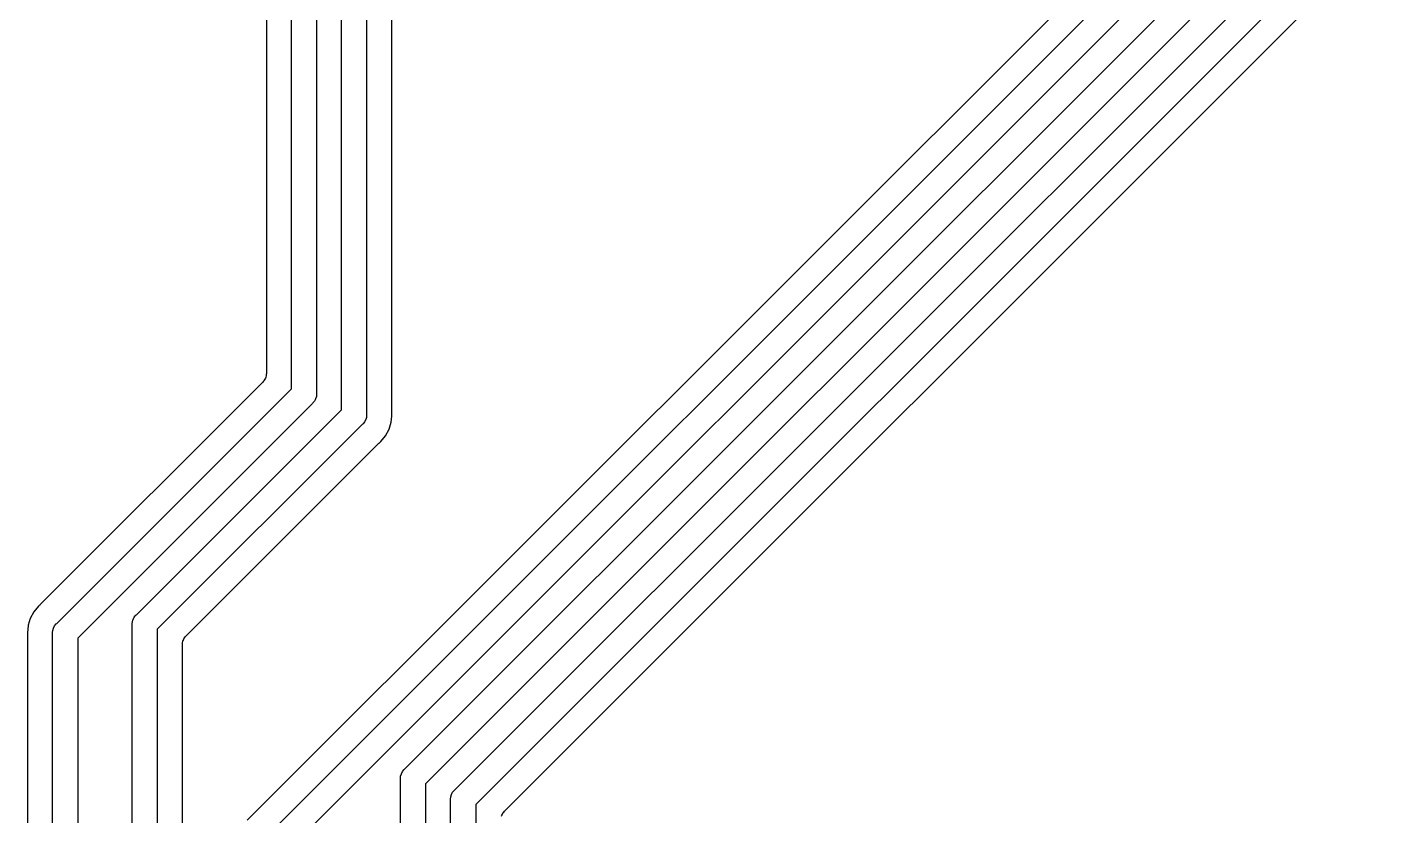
# Model space of a CAD drawing. Extents: x 49 to 143, y -158 to -38.
# Drawn here: x 126.19 to 137.12, y -116.46 to -110.17 of the extents above; entities that cross this region are included whole.
import ezdxf

# ---------------------------------------------------------------- set-up
doc = ezdxf.new("R2010")
doc.units = 0
doc.layers.add('BLACK', color=7, linetype='CONTINUOUS')

msp = doc.modelspace()

# ---------------------------------------------------------------- linework, layer by layer
at = {"layer": 'BLACK', "linetype": 'CONTINUOUS'}
for p, q in [((128.897, -79.3412), (128.897, -113.26)), ((128.697, -113.224), (128.697, -79.3777)), ((128.297, -113.058), (128.297, -79.5434)), ((128.497, -79.5069), (128.497, -113.094)), ((129.097, -113.245), (129.097, -100.934)), ((136.941, -107.503), (127.945, -116.499)), ((128.076, -116.65), (137.17, -107.556)), ((137.337, -107.672), (128.243, -116.766)), ((129.2, -116.092), (137.57, -107.722)), ((137.737, -107.838), (129.367, -116.208)), ((129.6, -116.258), (137.97, -107.888)), ((138.137, -108.003), (129.767, -116.373)), ((128.097, -108.402), (128.097, -112.934)), ((129.996, -116.427), (137.999, -108.424)), ((128.068, -113.004), (126.294, -114.778)), ((128.074, -112.997), (128.068, -113.004)), ((128.08, -112.99), (128.074, -112.997)), ((128.084, -112.981), (128.08, -112.989)), ((128.08, -112.989), (128.08, -112.99)), ((128.08, -112.99), (128.08, -112.99)), ((128.089, -112.973), (128.084, -112.981)), ((128.092, -112.963), (128.089, -112.972)), ((128.089, -112.972), (128.089, -112.973)), ((128.089, -112.973), (128.089, -112.973)), ((128.095, -112.954), (128.092, -112.963)), ((128.096, -112.944), (128.095, -112.953)), ((128.095, -112.953), (128.095, -112.954)), ((128.095, -112.954), (128.095, -112.954)), ((128.097, -112.935), (128.096, -112.944)), ((128.097, -112.934), (128.097, -112.934)), ((128.097, -112.934), (128.097, -112.934)), ((128.097, -112.934), (128.097, -112.934)), ((128.097, -112.934), (128.097, -112.935)), ((126.425, -114.93), (128.297, -113.058)), ((128.497, -113.104), (128.496, -113.111)), ((128.496, -113.111), (128.496, -113.119)), ((128.497, -113.094), (128.497, -113.099)), ((128.497, -113.099), (128.497, -113.104)), ((128.497, -113.104), (128.497, -113.104)), ((128.464, -113.173), (126.592, -115.046)), ((127.06, -114.861), (128.697, -113.224)), ((128.468, -113.17), (128.464, -113.173)), ((128.481, -113.155), (128.468, -113.17)), ((128.486, -113.145), (128.481, -113.155)), ((128.49, -113.138), (128.486, -113.145)), ((128.496, -113.119), (128.49, -113.138)), ((128.881, -113.321), (128.868, -113.336)), ((128.89, -113.303), (128.881, -113.321)), ((128.895, -113.287), (128.89, -113.303)), ((128.896, -113.285), (128.895, -113.287)), ((128.897, -113.27), (128.896, -113.277)), ((128.896, -113.277), (128.896, -113.285)), ((128.897, -113.26), (128.897, -113.265)), ((128.897, -113.265), (128.897, -113.27)), ((128.897, -113.27), (128.897, -113.27)), ((129.076, -113.38), (129.093, -113.324)), ((129.093, -113.324), (129.097, -113.275)), ((129.097, -113.25), (129.097, -113.245)), ((129.097, -113.254), (129.097, -113.25)), ((129.097, -113.255), (129.097, -113.254)), ((129.098, -113.265), (129.097, -113.255)), ((129.097, -113.275), (129.098, -113.265)), ((129.097, -113.275), (129.097, -113.275)), ((128.864, -113.339), (127.227, -114.976)), ((128.868, -113.336), (128.864, -113.339)), ((129.01, -113.478), (129.048, -113.432)), ((129.048, -113.432), (129.076, -113.38)), ((127.456, -115.03), (128.995, -113.491)), ((128.995, -113.491), (128.996, -113.49)), ((128.996, -113.49), (129, -113.487)), ((129, -113.487), (129.003, -113.484)), ((129.003, -113.484), (129.01, -113.478)), ((126.241, -114.837), (126.213, -114.889)), ((126.279, -114.791), (126.241, -114.837)), ((126.286, -114.785), (126.279, -114.791)), ((126.289, -114.782), (126.286, -114.785)), ((126.293, -114.779), (126.289, -114.782)), ((126.294, -114.778), (126.293, -114.779)), ((127.056, -114.864), (127.06, -114.861)), ((126.196, -114.945), (126.191, -115.004)), ((126.197, -114.944), (126.196, -114.945)), ((126.213, -114.889), (126.197, -114.944)), ((126.393, -114.985), (126.399, -114.966)), ((126.399, -114.966), (126.408, -114.948)), ((126.408, -114.948), (126.421, -114.933)), ((126.421, -114.933), (126.425, -114.93)), ((127.027, -114.93), (127.028, -114.915)), ((127.027, -114.935), (127.027, -114.93)), ((127.027, -114.93), (127.027, -114.93)), ((127.027, -114.94), (127.027, -114.935)), ((127.027, -121.568), (127.027, -114.94)), ((127.028, -114.915), (127.029, -114.915)), ((127.029, -114.915), (127.032, -114.904)), ((127.032, -114.904), (127.034, -114.897)), ((127.034, -114.897), (127.043, -114.879)), ((127.043, -114.879), (127.056, -114.864)), ((126.191, -115.004), (126.192, -115.014)), ((126.192, -115.014), (126.192, -115.016)), ((126.192, -115.016), (126.192, -115.02)), ((126.192, -115.02), (126.192, -115.024)), ((126.192, -115.024), (126.192, -120.222)), ((126.392, -114.999), (126.393, -114.985)), ((126.392, -115.004), (126.392, -114.999)), ((126.392, -114.999), (126.392, -114.999)), ((126.392, -115.009), (126.392, -115.004)), ((126.392, -120.349), (126.392, -115.009)), ((126.592, -115.046), (126.592, -120.349)), ((127.227, -114.976), (127.227, -121.568)), ((127.428, -115.09), (127.429, -115.081)), ((127.429, -115.08), (127.432, -115.071)), ((127.429, -115.081), (127.429, -115.08)), ((127.429, -115.08), (127.429, -115.08)), ((127.432, -115.071), (127.435, -115.062)), ((127.435, -115.061), (127.44, -115.053)), ((127.435, -115.062), (127.435, -115.061)), ((127.435, -115.062), (127.435, -115.062)), ((127.44, -115.053), (127.444, -115.045)), ((127.444, -115.044), (127.45, -115.037)), ((127.444, -115.045), (127.444, -115.044)), ((127.444, -115.045), (127.444, -115.045)), ((127.45, -115.037), (127.456, -115.03)), ((127.427, -115.099), (127.428, -115.09)), ((127.427, -115.1), (127.427, -115.099)), ((127.427, -115.101), (127.427, -115.1)), ((127.427, -115.1), (127.427, -115.1)), ((127.427, -115.1), (127.427, -115.1)), ((127.427, -121.441), (127.427, -115.101)), ((129.167, -116.161), (129.168, -116.147)), ((129.167, -116.166), (129.167, -116.161)), ((129.167, -116.161), (129.167, -116.161)), ((129.167, -116.171), (129.167, -116.166)), ((129.167, -119.786), (129.167, -116.171)), ((129.168, -116.147), (129.174, -116.128)), ((129.174, -116.128), (129.183, -116.11)), ((129.183, -116.11), (129.196, -116.095)), ((129.196, -116.095), (129.2, -116.092)), ((129.367, -116.208), (129.367, -119.749)), ((129.574, -116.294), (129.583, -116.276)), ((129.583, -116.276), (129.593, -116.265)), ((129.593, -116.265), (129.596, -116.261)), ((129.596, -116.261), (129.6, -116.258)), ((129.567, -116.332), (129.568, -116.312)), ((129.567, -116.337), (129.567, -116.332)), ((129.567, -119.62), (129.567, -116.337)), ((129.568, -116.312), (129.574, -116.294)), ((129.767, -116.373), (129.767, -119.583)), ((129.972, -116.468), (129.975, -116.459)), ((129.975, -116.458), (129.98, -116.45)), ((129.975, -116.459), (129.975, -116.458)), ((129.975, -116.459), (129.975, -116.459)), ((129.98, -116.45), (129.984, -116.442)), ((129.984, -116.441), (129.99, -116.434)), ((129.984, -116.442), (129.984, -116.441)), ((129.984, -116.442), (129.984, -116.442)), ((129.99, -116.434), (129.996, -116.427))]:
    msp.add_line(p, q, dxfattribs=at)

doc.saveas('drawing.dxf')
